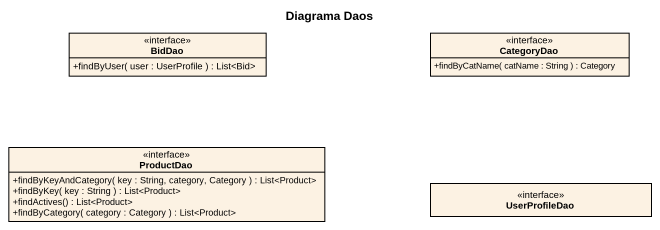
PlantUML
@startuml
title Diagrama Daos
hide circle
hide empty members
skinparam classAttributeIconSize 0
interface BidDao {
  +findByUser( user : UserProfile ) : List<Bid>
}
interface CategoryDao {
  +findByCatName( catName : String ) : Category
}
interface ProductDao {
  +findByKeyAndCategory( key : String, category, Category ) : List<Product>
  +findByKey( key : String ) : List<Product>
  +findActives() : List<Product>
  +findByCategory( category : Category ) : List<Product>
}
interface UserProfileDao
@enduml
